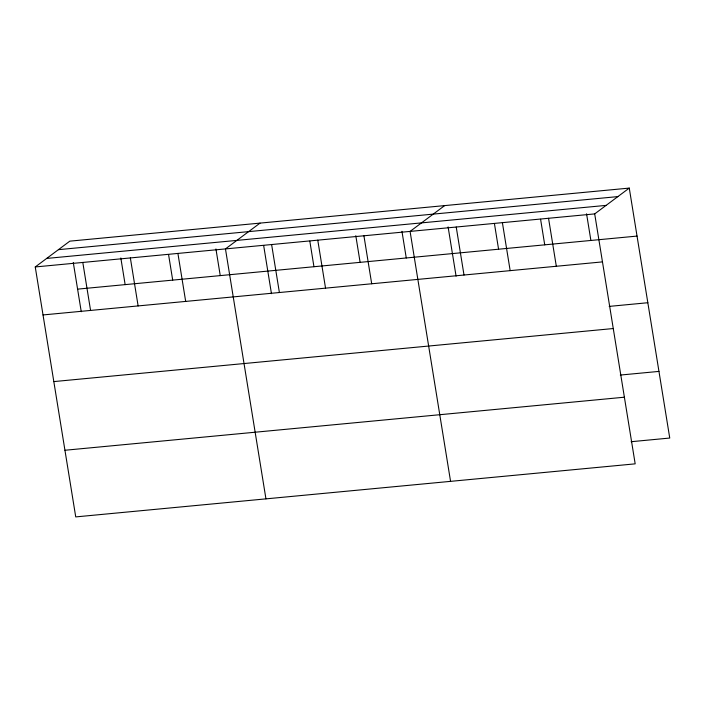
<?xml version="1.0" encoding="UTF-8"?>
<svg xmlns="http://www.w3.org/2000/svg" width="705" height="705" viewBox="0 0 705 705"><rect width="100%" height="100%" fill="white"/><g stroke="black" fill="none" stroke-linecap="round" stroke-linejoin="round"><path stroke-width="1.06" d="M629.265 188.094L594.694 213.897L635.179 463.846L75.735 516.906L35.25 266.957L69.821 241.154L629.265 188.094L669.75 438.043L631.107 441.709M260.03 223.115L225.459 248.918L265.944 498.867M444.652 205.604L410.081 231.407L450.565 481.356M58.409 249.667L617.862 196.607M46.662 258.435L606.106 205.384M35.25 266.957L594.694 213.897M77.594 289.138L637.038 236.087M43.023 314.941L602.467 261.89M609.19 306.393L647.833 302.727M53.818 381.59L613.262 328.539M620.312 375.06L658.955 371.403M64.939 450.257L624.383 397.206M586.569 213.8L590.887 240.458M548.543 218.277L556.315 266.261M540.585 219.246L544.727 244.838M502.392 222.648L510.164 270.641M494.434 223.617L498.576 249.218M456.232 227.028L464.005 275.02M448.107 226.931L456.082 276.166M401.947 231.311L406.265 257.968M363.921 235.787L371.694 283.771M355.796 235.681L360.114 262.348M317.77 240.158L325.543 288.151M309.812 241.128L313.954 266.719M271.619 244.538L279.392 292.522M263.661 245.507L271.46 293.677M215.933 248.953L220.251 275.611M177.907 253.421L185.679 301.414M168.557 254.523L172.699 280.123M130.354 257.933L138.127 305.926M120.828 257.968L125.146 284.626M82.802 262.445L90.575 310.429M73.276 262.48L81.251 311.716"/></g></svg>
